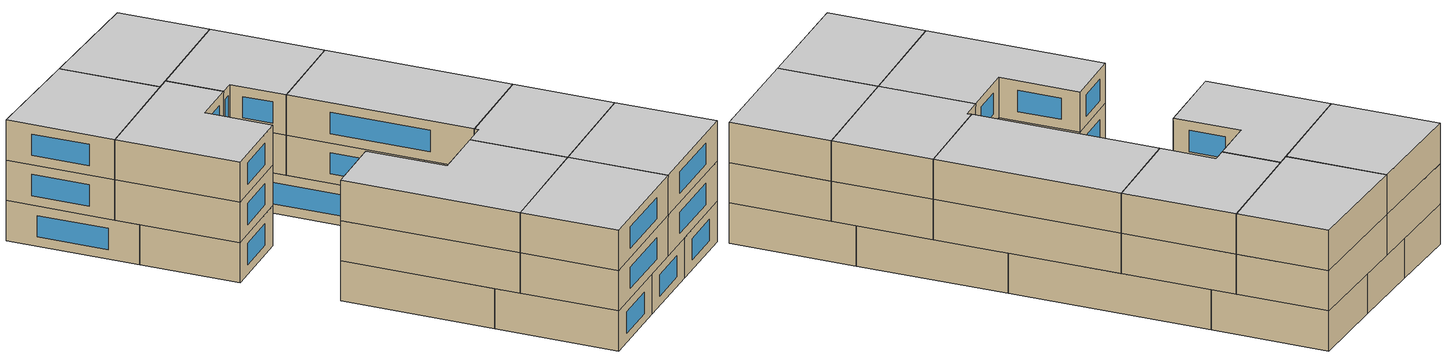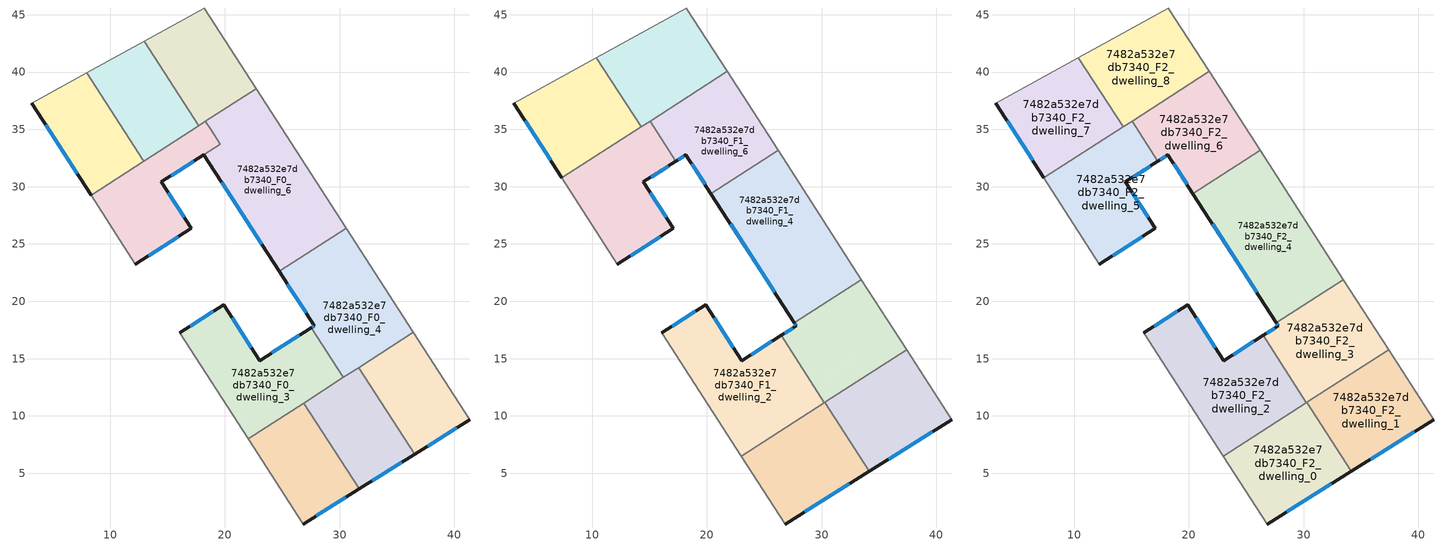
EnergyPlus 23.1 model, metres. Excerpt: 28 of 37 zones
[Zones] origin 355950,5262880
7482a532e7db7340_F0_dwelling_0
 floor ground (EU_floor_Construction): 26.87,11.13 31.7,3.64 26.82,0.58 22.03,8 z0
 wall outside (EU_wall_Construction): 26.82,0.58 31.7,3.64 z0:3
 wall adiabatic (EU_wall_Construction): 22.03,8 26.82,0.58 z0:3
 wall to 7482a532e7db7340_F0_dwelling_1 (EU_wall_Construction): 31.7,3.64 26.87,11.13 z0:3
 wall to 7482a532e7db7340_F0_dwelling_3 (EU_wall_Construction): 26.87,11.13 22.03,8 z0:3
 window (EU_Window_Construction): 27.96,1.3 30.56,2.92 z0.7:2.3
7482a532e7db7340_F0_dwelling_1
 floor ground (EU_floor_Construction): 31.68,14.23 36.55,6.67 31.7,3.64 26.87,11.13 z0
 wall outside (EU_wall_Construction): 31.7,3.64 36.55,6.67 z0:3
 wall to 7482a532e7db7340_F0_dwelling_2 (EU_wall_Construction): 36.55,6.67 31.68,14.23 z0:3
 wall to 7482a532e7db7340_F0_dwelling_4 (EU_wall_Construction): 31.68,14.23 30.34,13.37 z0:3
 wall to 7482a532e7db7340_F0_dwelling_3 (EU_wall_Construction): 30.34,13.36 26.87,11.13 z0:3
 window (EU_Window_Construction): 32.84,4.35 35.41,5.96 z0.7:2.3
7482a532e7db7340_F0_dwelling_2
 floor ground (EU_floor_Construction): 36.44,17.3 41.35,9.67 36.55,6.67 31.68,14.23 z0
 wall outside (EU_wall_Construction): 36.55,6.67 41.35,9.67 z0:3
 wall adiabatic (EU_wall_Construction): 41.35,9.67 36.44,17.3 z0:3
 wall to 7482a532e7db7340_F0_dwelling_4 (EU_wall_Construction): 36.44,17.3 31.68,14.23 z0:3
 window (EU_Window_Construction): 37.68,7.37 40.23,8.97 z0.7:2.3
7482a532e7db7340_F0_dwelling_3
 floor ground (EU_floor_Construction): 27.54,17.71 30.34,13.37 22.03,8 16.07,17.25 19.89,19.7 23.04,14.82 z0
 wall outside (EU_wall_Construction): 27.54,17.71 23.04,14.82 19.89,19.7 16.07,17.25 z0:3
 wall adiabatic (EU_wall_Construction): 16.07,17.25 22.03,8 z0:3
 wall to 7482a532e7db7340_F0_dwelling_4 (EU_wall_Construction): 30.34,13.37 27.54,17.71 z0:3
 window (EU_Window_Construction): 19,19.12 16.96,17.82 / 22.3,15.96 20.63,18.55 / 26.48,17.03 24.09,15.5 z0.7:2.3
7482a532e7db7340_F0_dwelling_4
 floor ground (EU_floor_Construction): 30.58,26.38 36.44,17.3 30.34,13.37 27.54,17.71 27.79,17.87 24.73,22.61 z0
 wall outside (EU_wall_Construction): 24.73,22.61 27.79,17.87 27.54,17.71 z0:3
 wall adiabatic (EU_wall_Construction): 36.44,17.3 30.58,26.38 z0:3
 wall to 7482a532e7db7340_F0_dwelling_6 (EU_wall_Construction): 30.58,26.38 24.73,22.61 z0:3
 window (EU_Window_Construction): 27.73,17.83 27.6,17.75 / 25.45,21.5 27.07,18.98 z0.7:2.3
7482a532e7db7340_F0_dwelling_5
 floor ground (EU_floor_Construction): 18.3,35.7 19.59,33.69 14.46,30.42 17.07,26.37 12.2,23.25 8.32,29.26 z0
 wall outside (EU_wall_Construction): 12.2,23.25 17.07,26.37 14.46,30.42 18.17,32.78 z0:3
 wall adiabatic (EU_wall_Construction): 8.32,29.26 12.2,23.25 z0:3
 wall to 7482a532e7db7340_F0_dwelling_6 (EU_wall_Construction): 18.75,35.01 18.3,35.7 / 18.17,32.78 19.59,33.69 18.75,35 z0:3
 wall to 7482a532e7db7340_F0_dwelling_8 (EU_wall_Construction): 17.71,35.32 12.92,32.22 z0:3
 wall to 7482a532e7db7340_F0_dwelling_7 (EU_wall_Construction): 12.92,32.22 8.32,29.26 z0:3
 wall to 7482a532e7db7340_F0_dwelling_9 (EU_wall_Construction): 18.3,35.7 17.71,35.32 z0:3
 window (EU_Window_Construction): 16.46,27.32 15.07,29.47 / 13.34,23.98 15.92,25.64 / 15.33,30.97 17.3,32.23 z0.7:2.3
7482a532e7db7340_F0_dwelling_6
 floor ground (EU_floor_Construction): 22.73,38.55 30.58,26.38 24.73,22.61 18.17,32.78 19.59,33.69 18.3,35.7 z0
 wall outside (EU_wall_Construction): 18.17,32.78 24.73,22.61 z0:3
 wall adiabatic (EU_wall_Construction): 30.58,26.38 22.73,38.55 z0:3
 wall to 7482a532e7db7340_F0_dwelling_9 (EU_wall_Construction): 22.73,38.55 18.3,35.7 z0:3
 window (EU_Window_Construction): 19.71,30.39 23.19,25 z0.7:2.3
7482a532e7db7340_F0_dwelling_7
 floor ground (EU_floor_Construction): 7.95,39.93 12.92,32.22 8.32,29.26 3.15,37.28 z0
 wall outside (EU_wall_Construction): 3.15,37.28 8.32,29.26 z0:3
 wall adiabatic (EU_wall_Construction): 7.95,39.93 3.15,37.28 z0:3
 wall to 7482a532e7db7340_F0_dwelling_8 (EU_wall_Construction): 12.92,32.22 7.95,39.93 z0:3
 window (EU_Window_Construction): 4.36,35.4 7.1,31.14 z0.7:2.3
7482a532e7db7340_F0_dwelling_8
 floor ground (EU_floor_Construction): 12.96,42.69 17.71,35.32 12.92,32.22 7.95,39.93 z0
 wall adiabatic (EU_wall_Construction): 12.96,42.69 7.95,39.93 z0:3
 wall to 7482a532e7db7340_F0_dwelling_9 (EU_wall_Construction): 17.71,35.32 12.96,42.69 z0:3
 ceiling adiabatic (EU_roof_Construction): 16.01,34.22 15.04,35.72 11.95,33.73 12.92,32.22 17.71,35.32 z3
7482a532e7db7340_F0_dwelling_9
 floor ground (EU_floor_Construction): 18.2,45.58 22.73,38.55 17.71,35.32 12.96,42.69 z0
 wall adiabatic (EU_wall_Construction): 22.73,38.55 18.2,45.58 12.96,42.69 z0:3
7482a532e7db7340_F1_dwelling_0
 floor to 7482a532e7db7340_F0_dwelling_0 (EU_floor_Construction): 27.84,9.62 31.7,3.64 26.82,0.58 23,6.5 z3
 floor to 7482a532e7db7340_F0_dwelling_1 (EU_floor_Construction): 30.26,11.18 34.14,5.16 31.7,3.64 27.84,9.62 z3
 wall outside (EU_wall_Construction): 26.82,0.58 34.15,5.16 z3:6
 wall adiabatic (EU_wall_Construction): 23,6.5 26.82,0.58 z3:6
 wall to 7482a532e7db7340_F1_dwelling_1 (EU_wall_Construction): 34.15,5.16 30.26,11.18 z3:6
 wall to 7482a532e7db7340_F1_dwelling_2 (EU_wall_Construction): 30.25,11.17 23,6.5 z3:6
 wall to 7482a532e7db7340_F1_dwelling_3 (EU_wall_Construction): 30.26,11.18 30.25,11.17 z3:6
 window (EU_Window_Construction): 28.54,1.66 32.42,4.09 z3.7:5.3
7482a532e7db7340_F1_dwelling_1
 floor to 7482a532e7db7340_F0_dwelling_1 (EU_floor_Construction): 32.65,12.72 36.54,6.66 34.14,5.16 30.26,11.18 z3
 floor to 7482a532e7db7340_F0_dwelling_2 (EU_floor_Construction): 37.41,15.79 41.35,9.67 36.55,6.67 32.65,12.72 z3
 wall outside (EU_wall_Construction): 34.15,5.16 41.35,9.67 z3:6
 wall adiabatic (EU_wall_Construction): 41.35,9.67 37.41,15.79 z3:6
 wall to 7482a532e7db7340_F1_dwelling_3 (EU_wall_Construction): 37.41,15.79 30.26,11.18 z3:6
 window (EU_Window_Construction): 35.84,6.22 39.66,8.61 z3.7:5.3
7482a532e7db7340_F1_dwelling_2
 floor to 7482a532e7db7340_F0_dwelling_3 (EU_floor_Construction): 26.47,17.02 29.28,12.68 22.03,8.01 16.07,17.25 19.89,19.7 23.04,14.82 z3
 floor to 7482a532e7db7340_F0_dwelling_0 (EU_floor_Construction): 26.87,11.13 27.84,9.62 23,6.5 22.03,8.01 z3
 floor to 7482a532e7db7340_F0_dwelling_1 (EU_floor_Construction): 29.28,12.68 30.25,11.17 27.84,9.62 26.87,11.13 z3
 wall outside (EU_wall_Construction): 26.47,17.02 23.04,14.82 19.89,19.7 16.07,17.25 z3:6
 wall adiabatic (EU_wall_Construction): 16.07,17.25 23,6.5 z3:6
 wall to 7482a532e7db7340_F1_dwelling_3 (EU_wall_Construction): 30.25,11.17 26.47,17.02 z3:6
 window (EU_Window_Construction): 19,19.12 16.96,17.82 / 22.3,15.96 20.63,18.55 / 25.67,16.51 23.84,15.34 z3.7:5.3
7482a532e7db7340_F1_dwelling_3
 floor to 7482a532e7db7340_F0_dwelling_4 (EU_floor_Construction): 33.47,21.9 36.44,17.3 30.34,13.37 27.54,17.71 27.79,17.87 27.63,18.12 z3
 floor to 7482a532e7db7340_F0_dwelling_3 (EU_floor_Construction): 27.54,17.71 30.34,13.37 29.28,12.68 26.47,17.02 z3
 floor to 7482a532e7db7340_F0_dwelling_2 (EU_floor_Construction): 36.44,17.3 37.41,15.79 32.65,12.72 31.68,14.23 z3
 floor to 7482a532e7db7340_F0_dwelling_1 (EU_floor_Construction): 31.68,14.23 32.65,12.72 30.25,11.17 29.28,12.68 z3
 wall outside (EU_wall_Construction): 27.63,18.12 27.79,17.87 26.47,17.02 z3:6
 wall adiabatic (EU_wall_Construction): 37.41,15.79 33.47,21.9 z3:6
 wall to 7482a532e7db7340_F1_dwelling_4 (EU_wall_Construction): 33.47,21.9 27.63,18.12 z3:6
 window (EU_Window_Construction): 27.48,17.67 26.78,17.22 / 27.66,18.06 27.75,17.93 z3.7:5.3
7482a532e7db7340_F1_dwelling_4
 floor to 7482a532e7db7340_F0_dwelling_4 (EU_floor_Construction): 30.58,26.38 33.47,21.9 27.63,18.12 24.73,22.61 z3
 floor to 7482a532e7db7340_F0_dwelling_6 (EU_floor_Construction): 26.21,33.17 30.58,26.38 24.73,22.61 20.35,29.4 z3
 wall outside (EU_wall_Construction): 20.35,29.4 27.63,18.12 z3:6
 wall to 7482a532e7db7340_F1_dwelling_6 (EU_wall_Construction): 26.21,33.17 20.35,29.4 z3:6
 wall adiabatic (EU_wall_Construction): 33.47,21.9 26.21,33.17 z3:6
 window (EU_Window_Construction): 22.06,26.75 25.92,20.77 z3.7:5.3
7482a532e7db7340_F1_dwelling_5
 floor to 7482a532e7db7340_F0_dwelling_5 (EU_floor_Construction): 16.01,34.22 17.29,32.23 14.46,30.42 17.07,26.37 12.2,23.25 8.32,29.26 z3
 floor to 7482a532e7db7340_F0_dwelling_7 (EU_floor_Construction): 11.95,33.73 12.92,32.22 8.32,29.26 7.35,30.77 z3
 floor adiabatic (EU_floor_Construction): 15.04,35.72 16.01,34.22 12.92,32.22 11.95,33.73 z3
 wall outside (EU_wall_Construction): 12.2,23.25 17.07,26.37 14.46,30.42 17.29,32.23 z3:6
 wall to 7482a532e7db7340_F1_dwelling_6 (EU_wall_Construction): 17.29,32.23 15.04,35.72 z3:6
 wall adiabatic (EU_wall_Construction): 7.35,30.76 12.2,23.25 z3:6
 wall to 7482a532e7db7340_F1_dwelling_7 (EU_wall_Construction): 14.26,35.22 7.35,30.76 z3:6
 wall to 7482a532e7db7340_F1_dwelling_8 (EU_wall_Construction): 15.04,35.72 14.26,35.22 z3:6
 window (EU_Window_Construction): 15.13,30.84 16.63,31.8 / 16.46,27.32 15.07,29.47 / 13.34,23.98 15.92,25.64 z3.7:5.3
7482a532e7db7340_F1_dwelling_6
 floor to 7482a532e7db7340_F0_dwelling_6 (EU_floor_Construction): 22.73,38.55 26.21,33.17 20.35,29.4 18.17,32.78 19.59,33.69 18.3,35.7 z3
 floor to 7482a532e7db7340_F0_dwelling_5 (EU_floor_Construction): 18.3,35.7 19.59,33.69 17.29,32.23 16.01,34.22 z3
 floor to 7482a532e7db7340_F0_dwelling_9 (EU_floor_Construction): 21.76,40.06 22.73,38.55 17.71,35.32 16.74,36.82 z3
 floor to 7482a532e7db7340_F0_dwelling_8 (EU_floor_Construction): 16.74,36.82 17.71,35.32 16.01,34.22 15.04,35.72 z3
 wall outside (EU_wall_Construction): 17.29,32.23 18.17,32.78 20.35,29.4 z3:6
 wall adiabatic (EU_wall_Construction): 26.21,33.17 21.76,40.06 z3:6
 wall to 7482a532e7db7340_F1_dwelling_8 (EU_wall_Construction): 21.76,40.06 15.04,35.72 z3:6
 window (EU_Window_Construction): 18.68,31.99 19.84,30.19 / 17.5,32.36 17.96,32.65 z3.7:5.3
7482a532e7db7340_F1_dwelling_7
 floor to 7482a532e7db7340_F0_dwelling_7 (EU_floor_Construction): 7.95,39.93 11.95,33.73 7.35,30.77 3.15,37.28 z3
 floor to 7482a532e7db7340_F0_dwelling_8 (EU_floor_Construction): 10.37,41.26 14.26,35.22 11.95,33.73 7.95,39.93 z3
 wall outside (EU_wall_Construction): 3.15,37.28 7.35,30.76 z3:6
 wall adiabatic (EU_wall_Construction): 10.36,41.26 3.15,37.28 z3:6
 wall to 7482a532e7db7340_F1_dwelling_8 (EU_wall_Construction): 14.26,35.22 10.36,41.26 z3:6
 window (EU_Window_Construction): 4.13,35.75 6.36,32.29 z3.7:5.3
7482a532e7db7340_F1_dwelling_8
 floor to 7482a532e7db7340_F0_dwelling_8 (EU_floor_Construction): 12.96,42.69 16.74,36.82 14.26,35.22 10.37,41.26 z3
 floor to 7482a532e7db7340_F0_dwelling_9 (EU_floor_Construction): 18.2,45.58 21.76,40.06 16.74,36.82 12.96,42.69 z3
 wall adiabatic (EU_wall_Construction): 21.76,40.06 18.2,45.58 10.36,41.26 z3:6
7482a532e7db7340_F2_dwelling_0
 floor to 7482a532e7db7340_F1_dwelling_0 (EU_floor_Construction): 30.26,11.18 34.15,5.16 26.82,0.58 23,6.5 z6
 wall outside (EU_wall_Construction): 26.82,0.58 34.15,5.16 z6:9
 wall adiabatic (EU_wall_Construction): 23,6.5 26.82,0.58 z6:9
 wall to 7482a532e7db7340_F2_dwelling_1 (EU_wall_Construction): 34.15,5.16 30.26,11.18 z6:9
 wall to 7482a532e7db7340_F2_dwelling_2 (EU_wall_Construction): 30.25,11.17 23,6.5 z6:9
 wall to 7482a532e7db7340_F2_dwelling_3 (EU_wall_Construction): 30.26,11.18 30.25,11.17 z6:9
 window (EU_Window_Construction): 28.54,1.66 32.42,4.09 z6.7:8.3
 ceiling to 7482a532e7db7340_F3_dwelling_0 (EU_floor_Construction): 34.15,5.16 30.26,11.18 23,6.5 26.82,0.58 z9
7482a532e7db7340_F2_dwelling_1
 floor to 7482a532e7db7340_F1_dwelling_1 (EU_floor_Construction): 37.41,15.79 41.35,9.67 34.15,5.16 30.26,11.18 z6
 wall outside (EU_wall_Construction): 34.15,5.16 41.35,9.67 z6:9
 wall adiabatic (EU_wall_Construction): 41.35,9.67 37.41,15.79 z6:9
 wall to 7482a532e7db7340_F2_dwelling_3 (EU_wall_Construction): 37.41,15.79 30.26,11.18 z6:9
 window (EU_Window_Construction): 35.84,6.22 39.66,8.61 z6.7:8.3
 ceiling to 7482a532e7db7340_F3_dwelling_1 (EU_floor_Construction): 41.35,9.67 37.41,15.79 30.26,11.18 34.15,5.16 z9
7482a532e7db7340_F2_dwelling_2
 floor to 7482a532e7db7340_F1_dwelling_2 (EU_floor_Construction): 26.47,17.02 30.25,11.17 23,6.5 16.07,17.25 19.89,19.7 23.04,14.82 z6
 wall outside (EU_wall_Construction): 26.47,17.02 23.04,14.82 19.89,19.7 16.07,17.25 z6:9
 wall adiabatic (EU_wall_Construction): 16.07,17.25 23,6.5 z6:9
 wall to 7482a532e7db7340_F2_dwelling_3 (EU_wall_Construction): 30.25,11.17 26.47,17.02 z6:9
 window (EU_Window_Construction): 19,19.12 16.96,17.82 / 22.3,15.96 20.63,18.55 / 25.67,16.51 23.84,15.34 z6.7:8.3
 ceiling to 7482a532e7db7340_F3_dwelling_2 (EU_floor_Construction): 30.25,11.17 26.47,17.02 23.04,14.82 19.89,19.7 16.07,17.25 23,6.5 z9
7482a532e7db7340_F2_dwelling_3
 floor to 7482a532e7db7340_F1_dwelling_3 (EU_floor_Construction): 33.47,21.9 37.41,15.79 30.25,11.17 26.47,17.02 27.79,17.87 27.63,18.12 z6
 wall outside (EU_wall_Construction): 27.63,18.12 27.79,17.87 26.47,17.02 z6:9
 wall adiabatic (EU_wall_Construction): 37.41,15.79 33.47,21.9 z6:9
 wall to 7482a532e7db7340_F2_dwelling_4 (EU_wall_Construction): 33.47,21.9 27.63,18.12 z6:9
 window (EU_Window_Construction): 27.48,17.67 26.78,17.22 / 27.66,18.06 27.75,17.93 z6.7:8.3
 ceiling to 7482a532e7db7340_F3_dwelling_3 (EU_floor_Construction): 37.41,15.79 33.47,21.9 27.63,18.12 27.79,17.87 26.47,17.02 30.25,11.17 z9
7482a532e7db7340_F2_dwelling_4
 floor to 7482a532e7db7340_F1_dwelling_4 (EU_floor_Construction): 26.21,33.17 33.47,21.9 27.63,18.12 20.35,29.4 z6
 wall outside (EU_wall_Construction): 20.35,29.4 27.63,18.12 z6:9
 wall to 7482a532e7db7340_F2_dwelling_6 (EU_wall_Construction): 26.21,33.17 20.35,29.4 z6:9
 wall adiabatic (EU_wall_Construction): 33.47,21.9 26.21,33.17 z6:9
 window (EU_Window_Construction): 22.06,26.75 25.92,20.77 z6.7:8.3
 ceiling to 7482a532e7db7340_F3_dwelling_4 (EU_floor_Construction): 33.47,21.9 26.21,33.17 20.35,29.4 27.63,18.12 z9
7482a532e7db7340_F2_dwelling_5
 floor to 7482a532e7db7340_F1_dwelling_5 (EU_floor_Construction): 15.04,35.72 17.29,32.23 14.46,30.42 17.07,26.37 12.2,23.25 7.35,30.76 z6
 wall outside (EU_wall_Construction): 12.2,23.25 17.07,26.37 14.46,30.42 17.29,32.23 z6:9
 wall to 7482a532e7db7340_F2_dwelling_6 (EU_wall_Construction): 17.29,32.23 15.04,35.72 z6:9
 wall adiabatic (EU_wall_Construction): 7.35,30.76 12.2,23.25 z6:9
 wall to 7482a532e7db7340_F2_dwelling_7 (EU_wall_Construction): 14.26,35.22 7.35,30.76 z6:9
 wall to 7482a532e7db7340_F2_dwelling_8 (EU_wall_Construction): 15.04,35.72 14.26,35.22 z6:9
 window (EU_Window_Construction): 15.13,30.84 16.63,31.8 / 16.46,27.32 15.07,29.47 / 13.34,23.98 15.92,25.64 z6.7:8.3
 ceiling to 7482a532e7db7340_F3_dwelling_5 (EU_floor_Construction): 17.07,26.37 14.46,30.42 17.29,32.23 15.04,35.72 7.35,30.76 12.2,23.25 z9
7482a532e7db7340_F2_dwelling_6
 floor to 7482a532e7db7340_F1_dwelling_6 (EU_floor_Construction): 21.76,40.06 26.21,33.17 20.35,29.4 18.17,32.78 17.29,32.23 15.04,35.72 z6
 wall outside (EU_wall_Construction): 17.29,32.23 18.17,32.78 20.35,29.4 z6:9
 wall adiabatic (EU_wall_Construction): 26.21,33.17 21.76,40.06 z6:9
 wall to 7482a532e7db7340_F2_dwelling_8 (EU_wall_Construction): 21.76,40.06 15.04,35.72 z6:9
 window (EU_Window_Construction): 18.68,31.99 19.84,30.19 / 17.5,32.36 17.96,32.65 z6.7:8.3
 ceiling to 7482a532e7db7340_F3_dwelling_6 (EU_floor_Construction): 26.21,33.17 21.76,40.06 15.04,35.72 17.29,32.23 18.17,32.78 20.35,29.4 z9
7482a532e7db7340_F2_dwelling_7
 floor to 7482a532e7db7340_F1_dwelling_7 (EU_floor_Construction): 10.36,41.26 14.26,35.22 7.35,30.76 3.15,37.28 z6
 wall outside (EU_wall_Construction): 3.15,37.28 7.35,30.76 z6:9
 wall adiabatic (EU_wall_Construction): 10.36,41.26 3.15,37.28 z6:9
 wall to 7482a532e7db7340_F2_dwelling_8 (EU_wall_Construction): 14.26,35.22 10.36,41.26 z6:9
 window (EU_Window_Construction): 4.13,35.75 6.36,32.29 z6.7:8.3
 ceiling to 7482a532e7db7340_F3_dwelling_7 (EU_floor_Construction): 14.26,35.22 10.36,41.26 3.15,37.28 7.35,30.76 z9
7482a532e7db7340_F2_dwelling_8
 floor to 7482a532e7db7340_F1_dwelling_8 (EU_floor_Construction): 18.2,45.58 21.76,40.06 14.26,35.22 10.36,41.26 z6
 wall adiabatic (EU_wall_Construction): 21.76,40.06 18.2,45.58 10.36,41.26 z6:9
 ceiling to 7482a532e7db7340_F3_dwelling_8 (EU_floor_Construction): 21.76,40.06 18.2,45.58 10.36,41.26 14.26,35.22 z9
[Building]
EU S2 Campaign: North Axis=0; Terrain=City; Solar Distribution=FullExterior
[Site:Location]
Budapest.Ferenc.Liszt.Intl.AP: Latitude=47.437; Longitude=19.256; Time Zone=1; Elevation=185
[SizingPeriod:WeatherFileDays]
AnnualSizingPeriod: Begin Month=1; Begin Day of Month=1; End Month=12; End Day of Month=31; Day of Week for Start Day=Monday; Use Weather File Daylight Saving Period=No; Use Weather File Rain and Snow Indicators=No
[MATERIAL]
EU_InternalMass_Material: Roughness=MediumRough; Thickness=0.1; Conductivity=1; Density=1800; Specific Heat=900; Thermal Absorptance=0.9; Solar Absorptance=0.7; Visible Absorptance=0.7
[MATERIAL:NOMASS] Roughness=MediumRough; Thermal Absorptance=0.9; Solar Absorptance=0.7; Visible Absorptance=0.7
Name | Thermal Resistance
EU_wall_NoMass | 0.832559
EU_roof_NoMass | 1.39638
EU_floor_NoMass | 0.872794
[WINDOWMATERIAL:SIMPLEGLAZINGSYSTEM]
EU_Window_SimpleGlazing: UFactor=2.79869; Solar Heat Gain Coefficient=0.75; Visible Transmittance=0.75
[CONSTRUCTION]
EU_wall_Construction: EU_wall_NoMass
EU_roof_Construction: EU_roof_NoMass
EU_floor_Construction: EU_floor_NoMass
EU_Window_Construction: EU_Window_SimpleGlazing
EU_InternalMass_Construction: EU_InternalMass_Material
[ZONE] Type=1; Multiplier=1; Ceiling Height=autocalculate; Floor Area=autocalculate; Part of Total Floor Area=Yes
Name | Volume
7482a532e7db7340_F0_dwelling_0 | 153.535
7482a532e7db7340_F1_dwelling_0; 7482a532e7db7340_F2_dwelling_0 | 184.247
7482a532e7db7340_F0_dwelling_1 | 153.554
7482a532e7db7340_F1_dwelling_1; 7482a532e7db7340_F2_dwelling_1 | 184.245
7482a532e7db7340_F0_dwelling_2 | 153.536
7482a532e7db7340_F1_dwelling_2; 7482a532e7db7340_F2_dwelling_2 | 259.497
7482a532e7db7340_F0_dwelling_3 | 232.77
7482a532e7db7340_F1_dwelling_3; 7482a532e7db7340_F2_dwelling_3 | 184.265
7482a532e7db7340_F0_dwelling_4 | 230.327
7482a532e7db7340_F1_dwelling_4; 7482a532e7db7340_F2_dwelling_4 | 280.175
7482a532e7db7340_F0_dwelling_5 | 167.644
7482a532e7db7340_F1_dwelling_5; 7482a532e7db7340_F2_dwelling_5 | 197.361
7482a532e7db7340_F0_dwelling_6 | 290.52
7482a532e7db7340_F1_dwelling_6; 7482a532e7db7340_F2_dwelling_6 | 184.261
7482a532e7db7340_F0_dwelling_7 | 153.542
7482a532e7db7340_F1_dwelling_7; 7482a532e7db7340_F2_dwelling_7 | 184.248
7482a532e7db7340_F0_dwelling_8 | 153.546
7482a532e7db7340_F1_dwelling_8; 7482a532e7db7340_F2_dwelling_8 | 184.241
7482a532e7db7340_F0_dwelling_9 | 153.549
[INTERNALMASS] Construction=EU_InternalMass_Construction
Name | Zone or ZoneList | Surface Area
7482a532e7db7340_F0_dwelling_0_EU_InternalMass | 7482a532e7db7340_F0_dwelling_0 | 51.1781
7482a532e7db7340_F0_dwelling_1_EU_InternalMass | 7482a532e7db7340_F0_dwelling_1 | 51.1848
7482a532e7db7340_F0_dwelling_2_EU_InternalMass | 7482a532e7db7340_F0_dwelling_2 | 51.1787
7482a532e7db7340_F0_dwelling_3_EU_InternalMass | 7482a532e7db7340_F0_dwelling_3 | 77.5913
7482a532e7db7340_F0_dwelling_4_EU_InternalMass | 7482a532e7db7340_F0_dwelling_4 | 76.7756
7482a532e7db7340_F0_dwelling_5_EU_InternalMass | 7482a532e7db7340_F0_dwelling_5 | 55.8819
7482a532e7db7340_F0_dwelling_6_EU_InternalMass | 7482a532e7db7340_F0_dwelling_6 | 96.8382
7482a532e7db7340_F0_dwelling_7_EU_InternalMass | 7482a532e7db7340_F0_dwelling_7 | 51.1805
7482a532e7db7340_F0_dwelling_8_EU_InternalMass | 7482a532e7db7340_F0_dwelling_8 | 51.1817
7482a532e7db7340_F0_dwelling_9_EU_InternalMass | 7482a532e7db7340_F0_dwelling_9 | 51.1833
7482a532e7db7340_F1_dwelling_0_EU_InternalMass | 7482a532e7db7340_F1_dwelling_0 | 61.4155
7482a532e7db7340_F1_dwelling_1_EU_InternalMass | 7482a532e7db7340_F1_dwelling_1 | 61.4151
7482a532e7db7340_F1_dwelling_2_EU_InternalMass | 7482a532e7db7340_F1_dwelling_2 | 86.5013
7482a532e7db7340_F1_dwelling_3_EU_InternalMass | 7482a532e7db7340_F1_dwelling_3 | 61.422
7482a532e7db7340_F1_dwelling_4_EU_InternalMass | 7482a532e7db7340_F1_dwelling_4 | 93.3918
7482a532e7db7340_F1_dwelling_5_EU_InternalMass | 7482a532e7db7340_F1_dwelling_5 | 65.7862
7482a532e7db7340_F1_dwelling_6_EU_InternalMass | 7482a532e7db7340_F1_dwelling_6 | 61.4204
7482a532e7db7340_F1_dwelling_7_EU_InternalMass | 7482a532e7db7340_F1_dwelling_7 | 61.4162
7482a532e7db7340_F1_dwelling_8_EU_InternalMass | 7482a532e7db7340_F1_dwelling_8 | 61.4137
7482a532e7db7340_F2_dwelling_0_EU_InternalMass | 7482a532e7db7340_F2_dwelling_0 | 61.4155
7482a532e7db7340_F2_dwelling_1_EU_InternalMass | 7482a532e7db7340_F2_dwelling_1 | 61.4151
7482a532e7db7340_F2_dwelling_2_EU_InternalMass | 7482a532e7db7340_F2_dwelling_2 | 86.5013
7482a532e7db7340_F2_dwelling_3_EU_InternalMass | 7482a532e7db7340_F2_dwelling_3 | 61.422
7482a532e7db7340_F2_dwelling_4_EU_InternalMass | 7482a532e7db7340_F2_dwelling_4 | 93.3918
7482a532e7db7340_F2_dwelling_5_EU_InternalMass | 7482a532e7db7340_F2_dwelling_5 | 65.7862
7482a532e7db7340_F2_dwelling_6_EU_InternalMass | 7482a532e7db7340_F2_dwelling_6 | 61.4204
7482a532e7db7340_F2_dwelling_7_EU_InternalMass | 7482a532e7db7340_F2_dwelling_7 | 61.4162
7482a532e7db7340_F2_dwelling_8_EU_InternalMass | 7482a532e7db7340_F2_dwelling_8 | 61.4137
[OTHEREQUIPMENT] Fuel Type=Electricity; Design Level Calculation Method=Watts/Area; Power per Zone Floor Area=1; Fraction Latent=0; Fraction Radiant=0; Fraction Lost=0; Carbon Dioxide Generation Rate=0; EndUse Subcategory=EU_Step8_InternalGains
Name | Zone or ZoneList or Space or SpaceList | Schedule
EU_Step8_InternalGain_7482a532e7db7340_F0_dwelling_0_f000 | 7482a532e7db7340_F0_dwelling_0 | EU_Step8_GainSchedule_7482a532e7db7340_F0_dwelling_0_f000
EU_Step8_InternalGain_7482a532e7db7340_F0_dwelling_1_f000 | 7482a532e7db7340_F0_dwelling_1 | EU_Step8_GainSchedule_7482a532e7db7340_F0_dwelling_1_f000
EU_Step8_InternalGain_7482a532e7db7340_F0_dwelling_2_f000 | 7482a532e7db7340_F0_dwelling_2 | EU_Step8_GainSchedule_7482a532e7db7340_F0_dwelling_2_f000
EU_Step8_InternalGain_7482a532e7db7340_F0_dwelling_3_f000 | 7482a532e7db7340_F0_dwelling_3 | EU_Step8_GainSchedule_7482a532e7db7340_F0_dwelling_3_f000
EU_Step8_InternalGain_7482a532e7db7340_F0_dwelling_4_f000 | 7482a532e7db7340_F0_dwelling_4 | EU_Step8_GainSchedule_7482a532e7db7340_F0_dwelling_4_f000
EU_Step8_InternalGain_7482a532e7db7340_F0_dwelling_5_f000 | 7482a532e7db7340_F0_dwelling_5 | EU_Step8_GainSchedule_7482a532e7db7340_F0_dwelling_5_f000
EU_Step8_InternalGain_7482a532e7db7340_F0_dwelling_6_f000 | 7482a532e7db7340_F0_dwelling_6 | EU_Step8_GainSchedule_7482a532e7db7340_F0_dwelling_6_f000
EU_Step8_InternalGain_7482a532e7db7340_F0_dwelling_7_f000 | 7482a532e7db7340_F0_dwelling_7 | EU_Step8_GainSchedule_7482a532e7db7340_F0_dwelling_7_f000
EU_Step8_InternalGain_7482a532e7db7340_F0_dwelling_8_f000 | 7482a532e7db7340_F0_dwelling_8 | EU_Step8_GainSchedule_7482a532e7db7340_F0_dwelling_8_f000
EU_Step8_InternalGain_7482a532e7db7340_F0_dwelling_9_f000 | 7482a532e7db7340_F0_dwelling_9 | EU_Step8_GainSchedule_7482a532e7db7340_F0_dwelling_9_f000
EU_Step8_InternalGain_7482a532e7db7340_F1_dwelling_0_f000 | 7482a532e7db7340_F1_dwelling_0 | EU_Step8_GainSchedule_7482a532e7db7340_F1_dwelling_0_f000
EU_Step8_InternalGain_7482a532e7db7340_F1_dwelling_1_f000 | 7482a532e7db7340_F1_dwelling_1 | EU_Step8_GainSchedule_7482a532e7db7340_F1_dwelling_1_f000
EU_Step8_InternalGain_7482a532e7db7340_F1_dwelling_2_f000 | 7482a532e7db7340_F1_dwelling_2 | EU_Step8_GainSchedule_7482a532e7db7340_F1_dwelling_2_f000
EU_Step8_InternalGain_7482a532e7db7340_F1_dwelling_3_f000 | 7482a532e7db7340_F1_dwelling_3 | EU_Step8_GainSchedule_7482a532e7db7340_F1_dwelling_3_f000
EU_Step8_InternalGain_7482a532e7db7340_F1_dwelling_4_f000 | 7482a532e7db7340_F1_dwelling_4 | EU_Step8_GainSchedule_7482a532e7db7340_F1_dwelling_4_f000
EU_Step8_InternalGain_7482a532e7db7340_F1_dwelling_5_f000 | 7482a532e7db7340_F1_dwelling_5 | EU_Step8_GainSchedule_7482a532e7db7340_F1_dwelling_5_f000
EU_Step8_InternalGain_7482a532e7db7340_F1_dwelling_6_f000 | 7482a532e7db7340_F1_dwelling_6 | EU_Step8_GainSchedule_7482a532e7db7340_F1_dwelling_6_f000
EU_Step8_InternalGain_7482a532e7db7340_F1_dwelling_7_f000 | 7482a532e7db7340_F1_dwelling_7 | EU_Step8_GainSchedule_7482a532e7db7340_F1_dwelling_7_f000
EU_Step8_InternalGain_7482a532e7db7340_F1_dwelling_8_f000 | 7482a532e7db7340_F1_dwelling_8 | EU_Step8_GainSchedule_7482a532e7db7340_F1_dwelling_8_f000
EU_Step8_InternalGain_7482a532e7db7340_F2_dwelling_0_f000 | 7482a532e7db7340_F2_dwelling_0 | EU_Step8_GainSchedule_7482a532e7db7340_F2_dwelling_0_f000
EU_Step8_InternalGain_7482a532e7db7340_F2_dwelling_1_f000 | 7482a532e7db7340_F2_dwelling_1 | EU_Step8_GainSchedule_7482a532e7db7340_F2_dwelling_1_f000
EU_Step8_InternalGain_7482a532e7db7340_F2_dwelling_2_f000 | 7482a532e7db7340_F2_dwelling_2 | EU_Step8_GainSchedule_7482a532e7db7340_F2_dwelling_2_f000
EU_Step8_InternalGain_7482a532e7db7340_F2_dwelling_3_f000 | 7482a532e7db7340_F2_dwelling_3 | EU_Step8_GainSchedule_7482a532e7db7340_F2_dwelling_3_f000
EU_Step8_InternalGain_7482a532e7db7340_F2_dwelling_4_f000 | 7482a532e7db7340_F2_dwelling_4 | EU_Step8_GainSchedule_7482a532e7db7340_F2_dwelling_4_f000
EU_Step8_InternalGain_7482a532e7db7340_F2_dwelling_5_f000 | 7482a532e7db7340_F2_dwelling_5 | EU_Step8_GainSchedule_7482a532e7db7340_F2_dwelling_5_f000
EU_Step8_InternalGain_7482a532e7db7340_F2_dwelling_6_f000 | 7482a532e7db7340_F2_dwelling_6 | EU_Step8_GainSchedule_7482a532e7db7340_F2_dwelling_6_f000
EU_Step8_InternalGain_7482a532e7db7340_F2_dwelling_7_f000 | 7482a532e7db7340_F2_dwelling_7 | EU_Step8_GainSchedule_7482a532e7db7340_F2_dwelling_7_f000
EU_Step8_InternalGain_7482a532e7db7340_F2_dwelling_8_f000 | 7482a532e7db7340_F2_dwelling_8 | EU_Step8_GainSchedule_7482a532e7db7340_F2_dwelling_8_f000
[ZONEVENTILATION:DESIGNFLOWRATE] Schedule=EU_AlwaysOn; Design Flow Rate Calculation Method=AirChanges/Hour; Air Changes per Hour=0.475469; Ventilation Type=Natural; Fan Pressure Rise=0; Fan Total Efficiency=1; Constant Term Coefficient=1; Temperature Term Coefficient=0; Velocity Term Coefficient=0; Velocity Squared Term Coefficient=0; Minimum Indoor Temperature=-100; Maximum Indoor Temperature=100; Delta Temperature=-100; Minimum Outdoor Temperature=-100; Maximum Outdoor Temperature=100; Maximum Wind Speed=40
Name | Zone or ZoneList or Space or SpaceList
EU_ConstantAir_7482a532e7db7340_F0_dwelling_0 | 7482a532e7db7340_F0_dwelling_0
EU_ConstantAir_7482a532e7db7340_F0_dwelling_1 | 7482a532e7db7340_F0_dwelling_1
EU_ConstantAir_7482a532e7db7340_F0_dwelling_2 | 7482a532e7db7340_F0_dwelling_2
EU_ConstantAir_7482a532e7db7340_F0_dwelling_3 | 7482a532e7db7340_F0_dwelling_3
EU_ConstantAir_7482a532e7db7340_F0_dwelling_4 | 7482a532e7db7340_F0_dwelling_4
EU_ConstantAir_7482a532e7db7340_F0_dwelling_5 | 7482a532e7db7340_F0_dwelling_5
EU_ConstantAir_7482a532e7db7340_F0_dwelling_6 | 7482a532e7db7340_F0_dwelling_6
EU_ConstantAir_7482a532e7db7340_F0_dwelling_7 | 7482a532e7db7340_F0_dwelling_7
EU_ConstantAir_7482a532e7db7340_F0_dwelling_8 | 7482a532e7db7340_F0_dwelling_8
EU_ConstantAir_7482a532e7db7340_F0_dwelling_9 | 7482a532e7db7340_F0_dwelling_9
EU_ConstantAir_7482a532e7db7340_F1_dwelling_0 | 7482a532e7db7340_F1_dwelling_0
EU_ConstantAir_7482a532e7db7340_F1_dwelling_1 | 7482a532e7db7340_F1_dwelling_1
EU_ConstantAir_7482a532e7db7340_F1_dwelling_2 | 7482a532e7db7340_F1_dwelling_2
EU_ConstantAir_7482a532e7db7340_F1_dwelling_3 | 7482a532e7db7340_F1_dwelling_3
EU_ConstantAir_7482a532e7db7340_F1_dwelling_4 | 7482a532e7db7340_F1_dwelling_4
EU_ConstantAir_7482a532e7db7340_F1_dwelling_5 | 7482a532e7db7340_F1_dwelling_5
EU_ConstantAir_7482a532e7db7340_F1_dwelling_6 | 7482a532e7db7340_F1_dwelling_6
EU_ConstantAir_7482a532e7db7340_F1_dwelling_7 | 7482a532e7db7340_F1_dwelling_7
EU_ConstantAir_7482a532e7db7340_F1_dwelling_8 | 7482a532e7db7340_F1_dwelling_8
EU_ConstantAir_7482a532e7db7340_F2_dwelling_0 | 7482a532e7db7340_F2_dwelling_0
EU_ConstantAir_7482a532e7db7340_F2_dwelling_1 | 7482a532e7db7340_F2_dwelling_1
EU_ConstantAir_7482a532e7db7340_F2_dwelling_2 | 7482a532e7db7340_F2_dwelling_2
EU_ConstantAir_7482a532e7db7340_F2_dwelling_3 | 7482a532e7db7340_F2_dwelling_3
EU_ConstantAir_7482a532e7db7340_F2_dwelling_4 | 7482a532e7db7340_F2_dwelling_4
EU_ConstantAir_7482a532e7db7340_F2_dwelling_5 | 7482a532e7db7340_F2_dwelling_5
EU_ConstantAir_7482a532e7db7340_F2_dwelling_6 | 7482a532e7db7340_F2_dwelling_6
EU_ConstantAir_7482a532e7db7340_F2_dwelling_7 | 7482a532e7db7340_F2_dwelling_7
EU_ConstantAir_7482a532e7db7340_F2_dwelling_8 | 7482a532e7db7340_F2_dwelling_8
[HVACTEMPLATE:THERMOSTAT] Constant Heating Setpoint=20; Constant Cooling Setpoint=50
EU_HeatOnly_7482a532e7db7340_F0_dwelling_0; EU_HeatOnly_7482a532e7db7340_F0_dwelling_1; EU_HeatOnly_7482a532e7db7340_F0_dwelling_2; EU_HeatOnly_7482a532e7db7340_F0_dwelling_3; EU_HeatOnly_7482a532e7db7340_F0_dwelling_4; EU_HeatOnly_7482a532e7db7340_F0_dwelling_5; EU_HeatOnly_7482a532e7db7340_F0_dwelling_6; EU_HeatOnly_7482a532e7db7340_F0_dwelling_7; EU_HeatOnly_7482a532e7db7340_F0_dwelling_8; EU_HeatOnly_7482a532e7db7340_F0_dwelling_9; EU_HeatOnly_7482a532e7db7340_F1_dwelling_0; EU_HeatOnly_7482a532e7db7340_F1_dwelling_1; EU_HeatOnly_7482a532e7db7340_F1_dwelling_2; EU_HeatOnly_7482a532e7db7340_F1_dwelling_3; EU_HeatOnly_7482a532e7db7340_F1_dwelling_4; EU_HeatOnly_7482a532e7db7340_F1_dwelling_5; EU_HeatOnly_7482a532e7db7340_F1_dwelling_6; EU_HeatOnly_7482a532e7db7340_F1_dwelling_7; EU_HeatOnly_7482a532e7db7340_F1_dwelling_8; EU_HeatOnly_7482a532e7db7340_F2_dwelling_0; EU_HeatOnly_7482a532e7db7340_F2_dwelling_1; EU_HeatOnly_7482a532e7db7340_F2_dwelling_2; EU_HeatOnly_7482a532e7db7340_F2_dwelling_3; EU_HeatOnly_7482a532e7db7340_F2_dwelling_4; EU_HeatOnly_7482a532e7db7340_F2_dwelling_5; EU_HeatOnly_7482a532e7db7340_F2_dwelling_6; EU_HeatOnly_7482a532e7db7340_F2_dwelling_7; EU_HeatOnly_7482a532e7db7340_F2_dwelling_8; EU_HeatOnly_7482a532e7db7340_F3_dwelling_0; EU_HeatOnly_7482a532e7db7340_F3_dwelling_1; EU_HeatOnly_7482a532e7db7340_F3_dwelling_2; EU_HeatOnly_7482a532e7db7340_F3_dwelling_3; EU_HeatOnly_7482a532e7db7340_F3_dwelling_4; EU_HeatOnly_7482a532e7db7340_F3_dwelling_5; EU_HeatOnly_7482a532e7db7340_F3_dwelling_6; EU_HeatOnly_7482a532e7db7340_F3_dwelling_7; EU_HeatOnly_7482a532e7db7340_F3_dwelling_8
[HVACTEMPLATE:ZONE:IDEALLOADSAIRSYSTEM] System Availability Schedule=EU_AlwaysOn; Maximum Heating Supply Air Temperature=50; Minimum Cooling Supply Air Temperature=13; Maximum Heating Supply Air Humidity Ratio=0.0156; Minimum Cooling Supply Air Humidity Ratio=0.0077; Heating Limit=NoLimit; Cooling Limit=NoLimit; Heating Availability Schedule=EU_AlwaysOn; Cooling Availability Schedule=EU_CoolingOff; Dehumidification Control Type=ConstantSensibleHeatRatio; Cooling Sensible Heat Ratio=0.7; Dehumidification Setpoint=60; Humidification Control Type=None; Humidification Setpoint=30; Outdoor Air Method=None; Outdoor Air Flow Rate per Person=0.00944; Outdoor Air Flow Rate per Zone Floor Area=0; Outdoor Air Flow Rate per Zone=0; Demand Controlled Ventilation Type=None; Outdoor Air Economizer Type=NoEconomizer; Heat Recovery Type=None; Sensible Heat Recovery Effectiveness=0.7; Latent Heat Recovery Effectiveness=0.65
Name | Template Thermostat
7482a532e7db7340_F0_dwelling_0 | EU_HeatOnly_7482a532e7db7340_F0_dwelling_0
7482a532e7db7340_F0_dwelling_1 | EU_HeatOnly_7482a532e7db7340_F0_dwelling_1
7482a532e7db7340_F0_dwelling_2 | EU_HeatOnly_7482a532e7db7340_F0_dwelling_2
7482a532e7db7340_F0_dwelling_3 | EU_HeatOnly_7482a532e7db7340_F0_dwelling_3
7482a532e7db7340_F0_dwelling_4 | EU_HeatOnly_7482a532e7db7340_F0_dwelling_4
7482a532e7db7340_F0_dwelling_5 | EU_HeatOnly_7482a532e7db7340_F0_dwelling_5
7482a532e7db7340_F0_dwelling_6 | EU_HeatOnly_7482a532e7db7340_F0_dwelling_6
7482a532e7db7340_F0_dwelling_7 | EU_HeatOnly_7482a532e7db7340_F0_dwelling_7
7482a532e7db7340_F0_dwelling_8 | EU_HeatOnly_7482a532e7db7340_F0_dwelling_8
7482a532e7db7340_F0_dwelling_9 | EU_HeatOnly_7482a532e7db7340_F0_dwelling_9
7482a532e7db7340_F1_dwelling_0 | EU_HeatOnly_7482a532e7db7340_F1_dwelling_0
7482a532e7db7340_F1_dwelling_1 | EU_HeatOnly_7482a532e7db7340_F1_dwelling_1
7482a532e7db7340_F1_dwelling_2 | EU_HeatOnly_7482a532e7db7340_F1_dwelling_2
7482a532e7db7340_F1_dwelling_3 | EU_HeatOnly_7482a532e7db7340_F1_dwelling_3
7482a532e7db7340_F1_dwelling_4 | EU_HeatOnly_7482a532e7db7340_F1_dwelling_4
7482a532e7db7340_F1_dwelling_5 | EU_HeatOnly_7482a532e7db7340_F1_dwelling_5
7482a532e7db7340_F1_dwelling_6 | EU_HeatOnly_7482a532e7db7340_F1_dwelling_6
7482a532e7db7340_F1_dwelling_7 | EU_HeatOnly_7482a532e7db7340_F1_dwelling_7
7482a532e7db7340_F1_dwelling_8 | EU_HeatOnly_7482a532e7db7340_F1_dwelling_8
7482a532e7db7340_F2_dwelling_0 | EU_HeatOnly_7482a532e7db7340_F2_dwelling_0
7482a532e7db7340_F2_dwelling_1 | EU_HeatOnly_7482a532e7db7340_F2_dwelling_1
7482a532e7db7340_F2_dwelling_2 | EU_HeatOnly_7482a532e7db7340_F2_dwelling_2
7482a532e7db7340_F2_dwelling_3 | EU_HeatOnly_7482a532e7db7340_F2_dwelling_3
7482a532e7db7340_F2_dwelling_4 | EU_HeatOnly_7482a532e7db7340_F2_dwelling_4
7482a532e7db7340_F2_dwelling_5 | EU_HeatOnly_7482a532e7db7340_F2_dwelling_5
7482a532e7db7340_F2_dwelling_6 | EU_HeatOnly_7482a532e7db7340_F2_dwelling_6
7482a532e7db7340_F2_dwelling_7 | EU_HeatOnly_7482a532e7db7340_F2_dwelling_7
7482a532e7db7340_F2_dwelling_8 | EU_HeatOnly_7482a532e7db7340_F2_dwelling_8
[SIZING:ZONE] Zone Cooling Design Supply Air Temperature Input Method=SupplyAirTemperature; Zone Cooling Design Supply Air Temperature=13; Zone Heating Design Supply Air Temperature Input Method=SupplyAirTemperature; Zone Heating Design Supply Air Temperature=50; Zone Cooling Design Supply Air Humidity Ratio=0.008; Zone Heating Design Supply Air Humidity Ratio=0.008; Cooling Design Air Flow Method=DesignDay; Cooling Design Air Flow Rate=0; Cooling Minimum Air Flow per Zone Floor Area=0.000762; Cooling Minimum Air Flow=0; Cooling Minimum Air Flow Fraction=0.2; Heating Design Air Flow Method=DesignDay; Heating Design Air Flow Rate=0; Heating Maximum Air Flow per Zone Floor Area=0.002032; Heating Maximum Air Flow=0.141576; Heating Maximum Air Flow Fraction=0.3; Account for Dedicated Outdoor Air System=No; Dedicated Outdoor Air System Control Strategy=NeutralSupplyAir; Dedicated Outdoor Air Low Setpoint Temperature for Design=autosize; Dedicated Outdoor Air High Setpoint Temperature for Design=autosize; Zone Load Sizing Method=Sensible Load Only No Latent Load; Zone Latent Cooling Design Supply Air Humidity Ratio Input Method=HumidityRatioDifference; Zone Cooling Design Supply Air Humidity Ratio Difference=0.005; Zone Latent Heating Design Supply Air Humidity Ratio Input Method=HumidityRatioDifference; Zone Humidification Design Supply Air Humidity Ratio Difference=0.005
7482a532e7db7340_F0_dwelling_0; 7482a532e7db7340_F0_dwelling_1; 7482a532e7db7340_F0_dwelling_2; 7482a532e7db7340_F0_dwelling_3; 7482a532e7db7340_F0_dwelling_4; 7482a532e7db7340_F0_dwelling_5; 7482a532e7db7340_F0_dwelling_6; 7482a532e7db7340_F0_dwelling_7; 7482a532e7db7340_F0_dwelling_8; 7482a532e7db7340_F0_dwelling_9; 7482a532e7db7340_F1_dwelling_0; 7482a532e7db7340_F1_dwelling_1; 7482a532e7db7340_F1_dwelling_2; 7482a532e7db7340_F1_dwelling_3; 7482a532e7db7340_F1_dwelling_4; 7482a532e7db7340_F1_dwelling_5; 7482a532e7db7340_F1_dwelling_6; 7482a532e7db7340_F1_dwelling_7; 7482a532e7db7340_F1_dwelling_8; 7482a532e7db7340_F2_dwelling_0; 7482a532e7db7340_F2_dwelling_1; 7482a532e7db7340_F2_dwelling_2; 7482a532e7db7340_F2_dwelling_3; 7482a532e7db7340_F2_dwelling_4; 7482a532e7db7340_F2_dwelling_5; 7482a532e7db7340_F2_dwelling_6; 7482a532e7db7340_F2_dwelling_7; 7482a532e7db7340_F2_dwelling_8
[SCHEDULE:CONSTANT]
Name | Hourly Value
EU_AlwaysOn | 1
EU_CoolingOff | 0
[SCHEDULE:FILE] Column Number=1; Rows to Skip at Top=0; Number of Hours of Data=8760; Column Separator=Comma; Interpolate to Timestep=No; Minutes per Item=60; Adjust Schedule for Daylight Savings=Yes
Name | File
EU_Step8_GainSchedule_7482a532e7db7340_F0_dwelling_0_f000 | ../../schedules/7482a532e7db7340/7482a532e7db7340_F0_dwelling_0_f000_gain.csv
EU_Step8_GainSchedule_7482a532e7db7340_F0_dwelling_1_f000 | ../../schedules/7482a532e7db7340/7482a532e7db7340_F0_dwelling_1_f000_gain.csv
EU_Step8_GainSchedule_7482a532e7db7340_F0_dwelling_2_f000 | ../../schedules/7482a532e7db7340/7482a532e7db7340_F0_dwelling_2_f000_gain.csv
EU_Step8_GainSchedule_7482a532e7db7340_F0_dwelling_3_f000 | ../../schedules/7482a532e7db7340/7482a532e7db7340_F0_dwelling_3_f000_gain.csv
EU_Step8_GainSchedule_7482a532e7db7340_F0_dwelling_4_f000 | ../../schedules/7482a532e7db7340/7482a532e7db7340_F0_dwelling_4_f000_gain.csv
EU_Step8_GainSchedule_7482a532e7db7340_F0_dwelling_5_f000 | ../../schedules/7482a532e7db7340/7482a532e7db7340_F0_dwelling_5_f000_gain.csv
EU_Step8_GainSchedule_7482a532e7db7340_F0_dwelling_6_f000 | ../../schedules/7482a532e7db7340/7482a532e7db7340_F0_dwelling_6_f000_gain.csv
EU_Step8_GainSchedule_7482a532e7db7340_F0_dwelling_7_f000 | ../../schedules/7482a532e7db7340/7482a532e7db7340_F0_dwelling_7_f000_gain.csv
EU_Step8_GainSchedule_7482a532e7db7340_F0_dwelling_8_f000 | ../../schedules/7482a532e7db7340/7482a532e7db7340_F0_dwelling_8_f000_gain.csv
EU_Step8_GainSchedule_7482a532e7db7340_F0_dwelling_9_f000 | ../../schedules/7482a532e7db7340/7482a532e7db7340_F0_dwelling_9_f000_gain.csv
EU_Step8_GainSchedule_7482a532e7db7340_F1_dwelling_0_f000 | ../../schedules/7482a532e7db7340/7482a532e7db7340_F1_dwelling_0_f000_gain.csv
EU_Step8_GainSchedule_7482a532e7db7340_F1_dwelling_1_f000 | ../../schedules/7482a532e7db7340/7482a532e7db7340_F1_dwelling_1_f000_gain.csv
EU_Step8_GainSchedule_7482a532e7db7340_F1_dwelling_2_f000 | ../../schedules/7482a532e7db7340/7482a532e7db7340_F1_dwelling_2_f000_gain.csv
EU_Step8_GainSchedule_7482a532e7db7340_F1_dwelling_3_f000 | ../../schedules/7482a532e7db7340/7482a532e7db7340_F1_dwelling_3_f000_gain.csv
EU_Step8_GainSchedule_7482a532e7db7340_F1_dwelling_4_f000 | ../../schedules/7482a532e7db7340/7482a532e7db7340_F1_dwelling_4_f000_gain.csv
EU_Step8_GainSchedule_7482a532e7db7340_F1_dwelling_5_f000 | ../../schedules/7482a532e7db7340/7482a532e7db7340_F1_dwelling_5_f000_gain.csv
EU_Step8_GainSchedule_7482a532e7db7340_F1_dwelling_6_f000 | ../../schedules/7482a532e7db7340/7482a532e7db7340_F1_dwelling_6_f000_gain.csv
EU_Step8_GainSchedule_7482a532e7db7340_F1_dwelling_7_f000 | ../../schedules/7482a532e7db7340/7482a532e7db7340_F1_dwelling_7_f000_gain.csv
EU_Step8_GainSchedule_7482a532e7db7340_F1_dwelling_8_f000 | ../../schedules/7482a532e7db7340/7482a532e7db7340_F1_dwelling_8_f000_gain.csv
EU_Step8_GainSchedule_7482a532e7db7340_F2_dwelling_0_f000 | ../../schedules/7482a532e7db7340/7482a532e7db7340_F2_dwelling_0_f000_gain.csv
EU_Step8_GainSchedule_7482a532e7db7340_F2_dwelling_1_f000 | ../../schedules/7482a532e7db7340/7482a532e7db7340_F2_dwelling_1_f000_gain.csv
EU_Step8_GainSchedule_7482a532e7db7340_F2_dwelling_2_f000 | ../../schedules/7482a532e7db7340/7482a532e7db7340_F2_dwelling_2_f000_gain.csv
EU_Step8_GainSchedule_7482a532e7db7340_F2_dwelling_3_f000 | ../../schedules/7482a532e7db7340/7482a532e7db7340_F2_dwelling_3_f000_gain.csv
EU_Step8_GainSchedule_7482a532e7db7340_F2_dwelling_4_f000 | ../../schedules/7482a532e7db7340/7482a532e7db7340_F2_dwelling_4_f000_gain.csv
EU_Step8_GainSchedule_7482a532e7db7340_F2_dwelling_5_f000 | ../../schedules/7482a532e7db7340/7482a532e7db7340_F2_dwelling_5_f000_gain.csv
EU_Step8_GainSchedule_7482a532e7db7340_F2_dwelling_6_f000 | ../../schedules/7482a532e7db7340/7482a532e7db7340_F2_dwelling_6_f000_gain.csv
EU_Step8_GainSchedule_7482a532e7db7340_F2_dwelling_7_f000 | ../../schedules/7482a532e7db7340/7482a532e7db7340_F2_dwelling_7_f000_gain.csv
EU_Step8_GainSchedule_7482a532e7db7340_F2_dwelling_8_f000 | ../../schedules/7482a532e7db7340/7482a532e7db7340_F2_dwelling_8_f000_gain.csv
